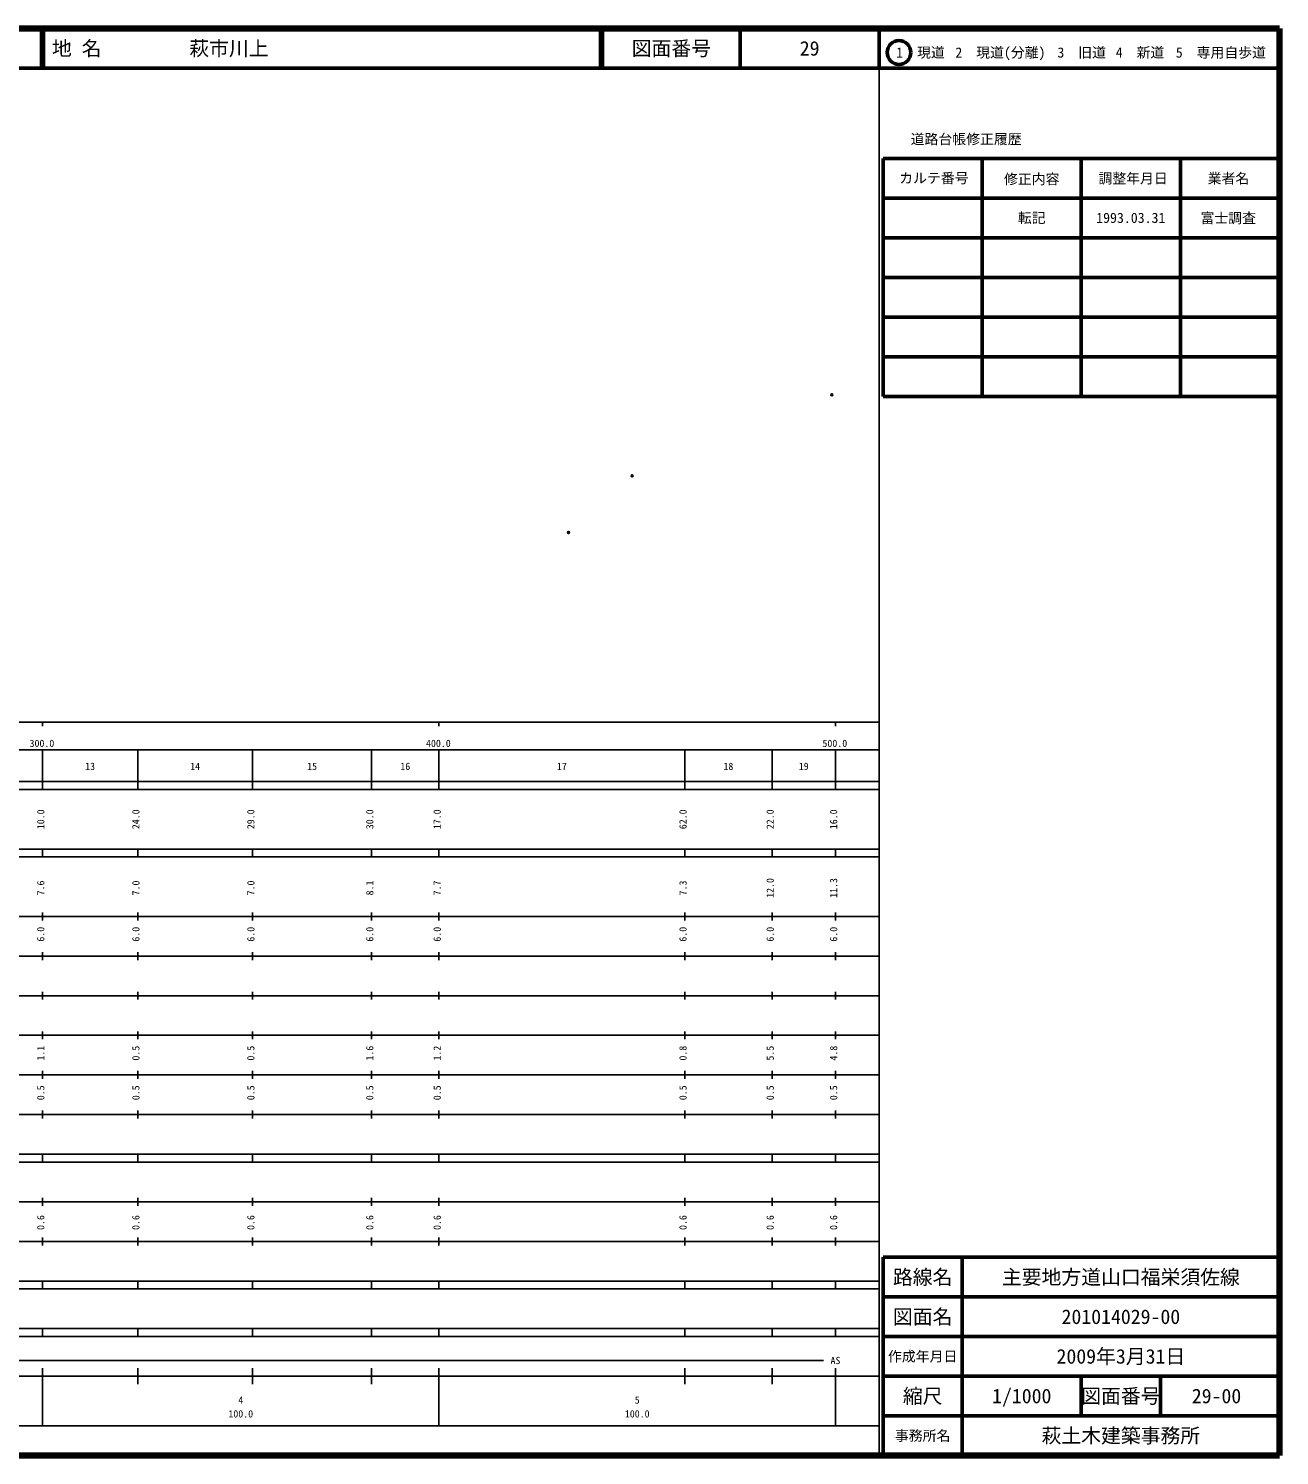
# Model space of a CAD drawing. Units: millimetres on the paper. Extents: x 40 to 680, y 20 to 380.
# Drawn here: x 364.5 to 680, y 20 to 380 of the extents above; entities that cross this region are included whole.
import ezdxf
from ezdxf.enums import TextEntityAlignment as Align

# ---------------------------------------------------------------- set-up
doc = ezdxf.new("R2010")
doc.units = ezdxf.units.MM
doc.header["$PDMODE"] = 32
doc.header["$PDSIZE"] = 0.5
doc.layers.add('M-OTRS', color=6, linetype='Continuous')
doc.layers.add('M-TTL-TXT', color=7, linetype='Continuous')
for name, color, linetype, lineweight in [('M-TTL', 2, 'Continuous', 140), ('M-TTL-BAND', 7, 'Continuous', 25), ('M-TTL-FRAM', 2, 'Continuous', 50), ('M-TTL-LINE', 7, 'Continuous', 50)]:
    doc.layers.add(name, color=color, linetype=linetype, lineweight=lineweight)
doc.styles.add('ＭＳ ゴシック', font='')
doc.styles.get('ＭＳ ゴシック').set_extended_font_data('MS Gothic')

msp = doc.modelspace()

# ---------------------------------------------------------------- linework, layer by layer
at = {"layer": 'M-OTRS'}
for p in [(567.098, 287.567), (516.702, 267.178), (500.674, 252.836)]:
    msp.add_point(p, dxfattribs=at)
at = {"layer": 'M-TTL'}
for p, q in [((680, 380), (40, 380)), ((680, 20), (680, 380)), ((40, 20), (680, 20))]:
    msp.add_line(p, q, dxfattribs=at)
at = {"layer": 'M-TTL-BAND'}
for p, q in [((579, 20), (579, 370)), ((40, 205), (579, 205)), ((368, 205), (368, 204)), ((468, 205), (468, 204)), ((568, 205), (568, 204)), ((68, 198), (579, 198)), ((368, 188), (368, 198)), ((392, 188), (392, 198)), ((421, 188), (421, 198)), ((451, 188), (451, 198)), ((468, 188), (468, 198)), ((530, 188), (530, 198)), ((552, 188), (552, 198)), ((568, 188), (568, 198)), ((40, 190), (579, 190)), ((40, 188), (579, 188)), ((40, 173), (579, 173)), ((368, 171), (368, 173)), ((392, 171), (392, 173)), ((421, 171), (421, 173)), ((451, 171), (451, 173)), ((468, 171), (468, 173)), ((530, 171), (530, 173)), ((552, 171), (552, 173)), ((568, 171), (568, 173)), ((40, 171), (579, 171)), ((40, 156), (579, 156)), ((368, 155), (368, 157)), ((392, 155), (392, 157)), ((421, 155), (421, 157)), ((451, 155), (451, 157)), ((468, 155), (468, 157)), ((530, 155), (530, 157)), ((552, 155), (552, 157)), ((568, 155), (568, 157)), ((46, 146), (579, 146)), ((368, 145), (368, 147)), ((392, 145), (392, 147)), ((421, 145), (421, 147)), ((451, 145), (451, 147)), ((468, 145), (468, 147)), ((530, 145), (530, 147)), ((552, 145), (552, 147)), ((568, 145), (568, 147)), ((368, 135), (368, 137)), ((392, 135), (392, 137)), ((421, 135), (421, 137)), ((451, 135), (451, 137)), ((468, 135), (468, 137)), ((530, 135), (530, 137)), ((552, 135), (552, 137)), ((568, 135), (568, 137)), ((52, 136), (579, 136)), ((46, 126), (579, 126)), ((368, 125), (368, 127)), ((392, 125), (392, 127)), ((421, 125), (421, 127)), ((451, 125), (451, 127)), ((468, 125), (468, 127)), ((530, 125), (530, 127)), ((552, 125), (552, 127)), ((568, 125), (568, 127)), ((52, 116), (579, 116)), ((368, 115), (368, 117)), ((392, 115), (392, 117)), ((421, 115), (421, 117)), ((451, 115), (451, 117)), ((468, 115), (468, 117)), ((530, 115), (530, 117)), ((552, 115), (552, 117)), ((568, 115), (568, 117)), ((46, 106), (579, 106)), ((368, 105), (368, 107)), ((392, 105), (392, 107)), ((421, 105), (421, 107)), ((451, 105), (451, 107)), ((468, 105), (468, 107)), ((530, 105), (530, 107)), ((552, 105), (552, 107)), ((568, 105), (568, 107)), ((40, 96), (579, 96)), ((40, 94), (579, 94)), ((368, 94), (368, 96)), ((392, 94), (392, 96)), ((421, 94), (421, 96)), ((451, 94), (451, 96)), ((468, 94), (468, 96)), ((530, 94), (530, 96)), ((552, 94), (552, 96)), ((568, 94), (568, 96)), ((49, 84), (579, 84)), ((368, 83), (368, 85)), ((392, 83), (392, 85)), ((421, 83), (421, 85)), ((451, 83), (451, 85)), ((468, 83), (468, 85)), ((530, 83), (530, 85)), ((552, 83), (552, 85)), ((568, 83), (568, 85)), ((40, 74), (579, 74)), ((368, 73), (368, 75)), ((392, 73), (392, 75)), ((421, 73), (421, 75)), ((451, 73), (451, 75)), ((468, 73), (468, 75)), ((530, 73), (530, 75)), ((552, 73), (552, 75)), ((568, 73), (568, 75)), ((40, 64), (579, 64)), ((40, 62), (579, 62)), ((368, 62), (368, 64)), ((392, 62), (392, 64)), ((421, 62), (421, 64)), ((451, 62), (451, 64)), ((468, 62), (468, 64)), ((530, 62), (530, 64)), ((552, 62), (552, 64)), ((568, 62), (568, 64)), ((40, 52), (579, 52)), ((368, 50), (368, 52)), ((392, 50), (392, 52)), ((421, 50), (421, 52)), ((451, 50), (451, 52)), ((468, 50), (468, 52)), ((530, 50), (530, 52)), ((552, 50), (552, 52)), ((568, 50), (568, 52)), ((40, 50), (579, 50)), ((71, 44), (565, 44)), ((40, 40), (579, 40)), ((368, 27.5), (368, 42)), ((392, 38), (392, 42)), ((421, 38), (421, 42)), ((451, 38), (451, 42)), ((468, 27.5), (468, 42)), ((530, 38), (530, 42)), ((552, 38), (552, 42)), ((568, 27.5), (568, 42)), ((68, 27.5), (579, 27.5))]:
    msp.add_line(p, q, dxfattribs=at)
at = {"layer": 'M-TTL-FRAM'}
for p, q in [((580, 347.197), (580, 287.197)), ((580, 347.197), (680, 347.197)), ((580, 287.197), (680, 287.197)), ((680, 70), (580, 70)), ((580, 70), (580, 20))]:
    msp.add_line(p, q, dxfattribs=at)
at = {"layer": 'M-TTL-LINE'}
for p, q in [((367.75, 380), (367.75, 370)), ((368.25, 380), (368.25, 370)), ((508.747, 380), (508.747, 370)), ((509.247, 380), (509.247, 370)), ((543.997, 380), (543.997, 370)), ((579, 380), (579, 370)), ((40, 370), (680, 370)), ((605, 347.197), (605, 287.197)), ((630, 347.197), (630, 287.197)), ((655, 347.197), (655, 287.197)), ((580, 337.197), (680, 337.197)), ((580, 327.197), (680, 327.197)), ((580, 317.197), (680, 317.197)), ((580, 307.197), (680, 307.197)), ((580, 297.197), (680, 297.197)), ((600, 70), (600, 20)), ((680, 60), (580, 60)), ((680, 50), (580, 50)), ((680, 40), (580, 40)), ((630, 40), (630, 30)), ((650, 40), (650, 30)), ((680, 30), (580, 30))]:
    msp.add_line(p, q, dxfattribs=at)
msp.add_circle((584.031, 373.958), 3, dxfattribs=at)

# ---------------------------------------------------------------- texts
at = {"layer": 'M-TTL-BAND', "style": 'ＭＳ ゴシック'}
for s, p in [('300.0', (367.844, 198.195)), ('400.0', (467.844, 198.195)), ('500.0', (567.844, 198.195)), ('13', (380, 192.405)), ('14', (406.5, 192.405)), ('15', (436, 192.405)), ('16', (459.5, 192.405)), ('17', (499, 192.405)), ('18', (541, 192.405)), ('19', (560, 192.405)), ('AS', (568, 42.5)), ('4', (418, 32.523)), ('5', (518, 32.523)), ('100.0', (418, 29.033)), ('100.0', (518, 29.033))]:
    msp.add_text(s, height=1.833, dxfattribs=at).set_placement(p, align=Align.BOTTOM_CENTER)
for s, p in [('10.0', (369, 180.5)), ('24.0', (393, 180.5)), ('29.0', (422, 180.5)), ('30.0', (452, 180.5)), ('17.0', (469, 180.5)), ('62.0', (531, 180.5)), ('22.0', (553, 180.5)), ('16.0', (569, 180.5)), ('7.6', (369, 163.174)), ('7.0', (393, 163.174)), ('7.0', (422, 163.174)), ('8.1', (452, 163.174)), ('7.7', (469, 163.174)), ('7.3', (531, 163.174)), ('12.0', (553, 163.174)), ('11.3', (569, 163.174)), ('6.0', (369, 151.5)), ('6.0', (393, 151.5)), ('6.0', (422, 151.5)), ('6.0', (452, 151.5)), ('6.0', (469, 151.5)), ('6.0', (531, 151.5)), ('6.0', (553, 151.5)), ('6.0', (569, 151.5)), ('1.1', (369, 121.5)), ('0.5', (393, 121.5)), ('0.5', (422, 121.5)), ('1.6', (452, 121.5)), ('1.2', (469, 121.5)), ('0.8', (531, 121.5)), ('5.5', (553, 121.5)), ('4.8', (569, 121.5)), ('0.5', (369, 111.5)), ('0.5', (393, 111.5)), ('0.5', (422, 111.5)), ('0.5', (452, 111.5)), ('0.5', (469, 111.5)), ('0.5', (531, 111.5)), ('0.5', (553, 111.5)), ('0.5', (569, 111.5)), ('0.6', (369, 78.764)), ('0.6', (393, 78.764)), ('0.6', (422, 78.764)), ('0.6', (452, 78.764)), ('0.6', (469, 78.764)), ('0.6', (531, 78.764)), ('0.6', (553, 78.764)), ('0.6', (569, 78.764))]:
    msp.add_text(s, height=1.833, rotation=90, dxfattribs=at).set_placement(p, align=Align.BOTTOM_CENTER)
at = {"layer": 'M-TTL-TXT', "style": 'ＭＳ ゴシック'}
for s, p in [('地 名', (370.38, 375)), ('萩市川上', (405.024, 375))]:
    msp.add_text(s, height=3.666, dxfattribs=at).set_placement(p, align=Align.MIDDLE_LEFT)
for s, height, p in [('図面番号', 3.666, (526.622, 375)), ('29', 3.666, (561.497, 375)), ('1\u3000現道', 2.566, (589.448, 373.958)), ('2\u3000現道(分離)', 2.566, (609.619, 373.958)), ('3\u3000旧道', 2.566, (630.121, 373.958)), ('4\u3000新道', 2.566, (644.824, 373.958)), ('5\u3000専用自歩道', 2.566, (665.228, 373.958)), ('道路台帳修正履歴', 2.566, (600.968, 352.113)), ('カルテ番号', 2.566, (592.839, 342.277)), ('修正内容', 2.566, (617.509, 342.023)), ('調整年月日', 2.566, (643.089, 342.197)), ('業者名', 2.566, (667.134, 342.197)), ('転記', 2.566, (617.5, 332.245)), ('1993.03.31', 2.566, (642.5, 332.245)), ('富士調査', 2.566, (667.077, 332.189)), ('路線名', 3.666, (590, 65)), ('路線名', 3.666, (590, 65)), ('主要地方道山口福栄須佐線', 3.666, (640, 65)), ('図面名', 3.666, (590, 55)), ('図面名', 3.666, (590, 55)), ('201014029-00', 3.666, (640, 55)), ('2009年3月31日', 3.666, (640, 45)), ('作成年月日', 2.566, (590, 45)), ('作成年月日', 2.566, (590, 45)), ('縮尺', 3.666, (590, 35)), ('縮尺', 3.666, (590, 35)), ('1/1000', 3.666, (615, 35)), ('図面番号', 3.666, (640, 35)), ('図面番号', 3.666, (640, 35)), ('29-00', 3.666, (664.125, 35)), ('事務所名', 2.566, (590, 25)), ('事務所名', 2.566, (590, 25)), ('萩土木建築事務所', 3.666, (640, 25))]:
    msp.add_text(s, height=height, dxfattribs=at).set_placement(p, align=Align.MIDDLE_CENTER)

doc.saveas('drawing.dxf')
